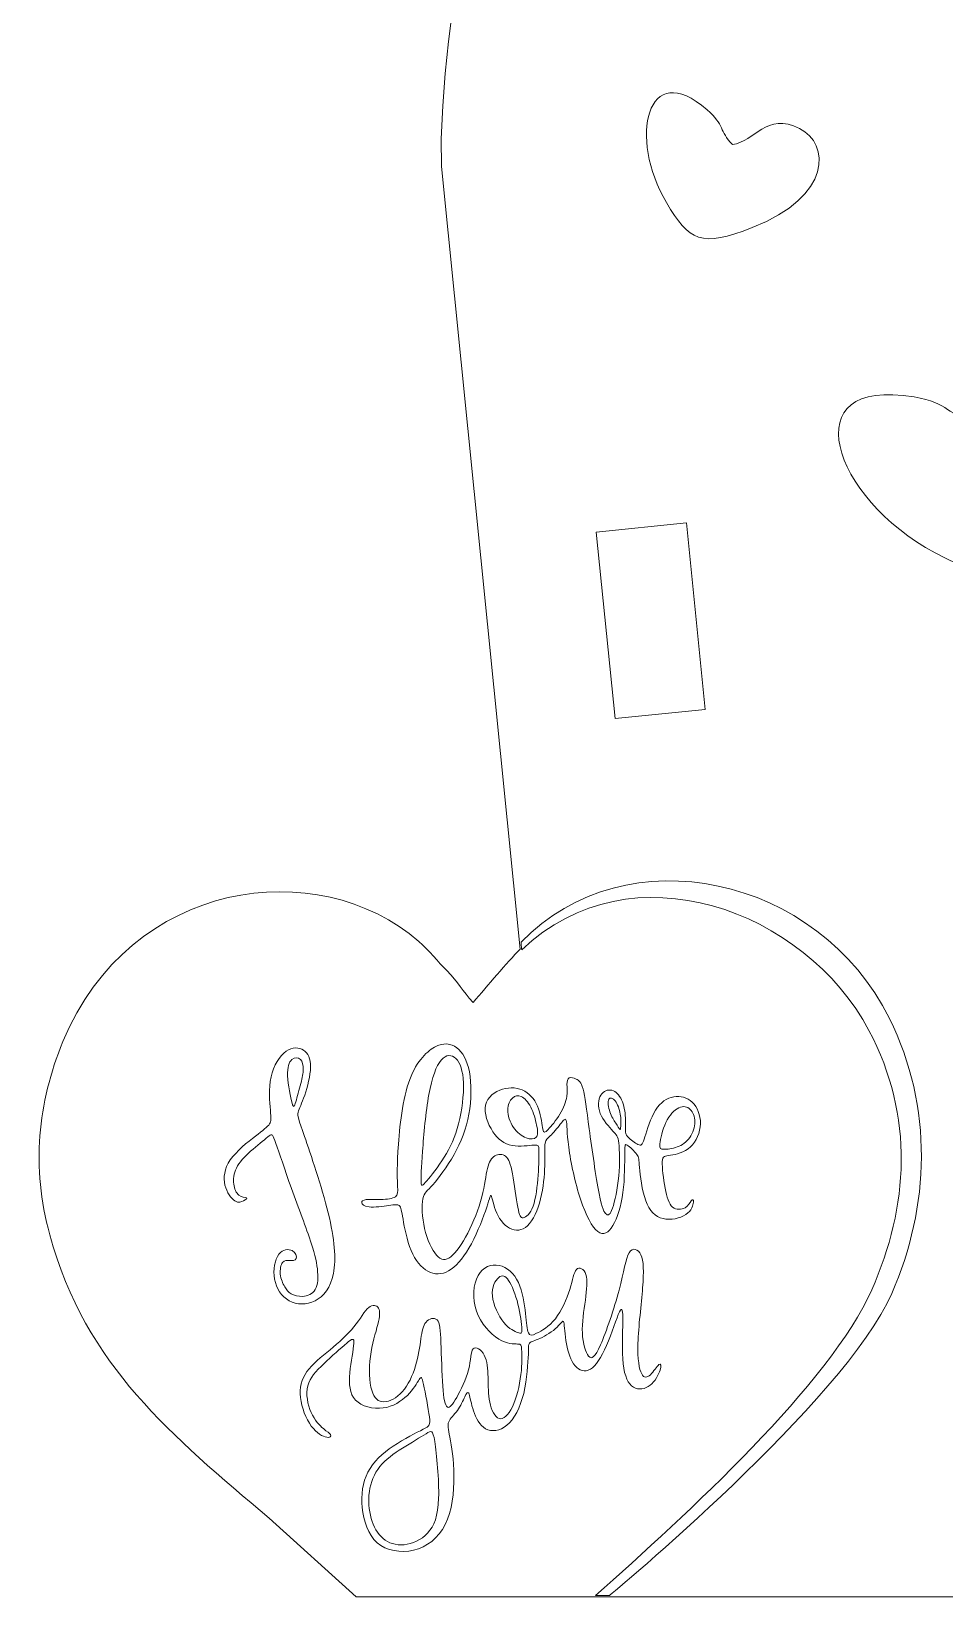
# Model space of a CAD drawing. Header units: inches. Extents: x 0 to 600, y 160 to 641.
# Drawn here: x 11.4 to 91.5, y 159.6 to 296.9 of the extents above; entities that cross this region are included whole.
import ezdxf

# ---------------------------------------------------------------- set-up
doc = ezdxf.new("R2010")
doc.units = ezdxf.units.IN
doc.header["$MEASUREMENT"] = 0
doc.layers.add('_U+0421_U+043B_U+043E_U+0439 1', color=7, linetype='Continuous')

# ---------------------------------------------------------------- blocks, each defined once
blk = doc.blocks.new('block 2')
at = {"layer": '_U+0421_U+043B_U+043E_U+0439 1', "color": 12, "lineweight": 9, "true_color": 0xe30513}
blk.add_lwpolyline([(68.87, 253.78), (60.97, 252.98), (62.62, 236.62), (70.52, 237.42), (68.87, 253.78), (68.87, 253.78)], dxfattribs=at)
for points, knots in [([(50.16, 211.73), (49.21, 212.75), (48.91, 213.46), (47.85, 214.52), (47.15, 215.23), (46.25, 216.35), (45.42, 217.07), (36.55, 224.78), (20.07, 222.54), (14.2, 208.29), (11.97, 202.88), (11.42, 197.3), (13.04, 191.36), (16.18, 179.8), (23.84, 173.69), (32.27, 166.5), (32.27, 166.5), (39.91, 159.61), (39.91, 159.61), (39.91, 159.61), (180.36, 159.61), (180.36, 159.61), (197.31, 161.29), (213.76, 165.75), (230.47, 176.52), (246.47, 186.83), (256.74, 200.76), (262.81, 217.78), (280.53, 267.47), (238.08, 316.86), (187.55, 305.38), (188, 335.17), (176.32, 361.79), (145.75, 371.56), (104.23, 384.83), (49.56, 349.56), (47.36, 287.45), (47.36, 287.45), (47.39, 285.04), (47.39, 285.04), (47.39, 285.04), (54.3, 216.41), (54.3, 216.41), (53.1, 215.18), (51.46, 213.22), (50.16, 211.73), (50.16, 211.73), (50.16, 211.73), (50.16, 211.73)], [0, 0, 0, 0, 1, 1, 1, 2, 2, 2, 3, 3, 3, 4, 4, 4, 5, 5, 5, 6, 6, 6, 7, 7, 7, 8, 8, 8, 9, 9, 9, 10, 10, 10, 11, 11, 11, 12, 12, 12, 13, 13, 13, 14, 14, 14, 15, 15, 15, 16, 16, 16, 16]), ([(70.69, 290.01), (72.23, 288.68), (71.75, 288.13), (72.9, 286.96), (74.88, 287.21), (75.86, 289.85), (78.8, 288.37), (81.46, 287.03), (81.69, 282.44), (74.65, 279.68), (70.13, 277.91), (69.13, 278.48), (67.12, 281.88), (63.77, 287.53), (65.38, 294.64), (70.69, 290.01), (70.69, 290.01), (70.69, 290.01), (70.69, 290.01)], [0, 0, 0, 0, 1, 1, 1, 2, 2, 2, 3, 3, 3, 4, 4, 4, 5, 5, 5, 6, 6, 6, 6]), ([(88.84, 264.82), (91.94, 264.3), (91.76, 263.19), (94.23, 262.58), (96.64, 264.49), (95.81, 268.79), (100.9, 269.21), (105.5, 269.59), (109.52, 263.7), (102.43, 254.35), (97.87, 248.35), (96.09, 248.29), (90.68, 251.16), (81.68, 255.94), (78.06, 266.65), (88.84, 264.82), (88.84, 264.82), (88.84, 264.82), (88.84, 264.82)], [0, 0, 0, 0, 1, 1, 1, 2, 2, 2, 3, 3, 3, 4, 4, 4, 5, 5, 5, 6, 6, 6, 6])]:
    blk.add_open_spline(points, degree=3, knots=knots, dxfattribs=at)
at = {"layer": '_U+0421_U+043B_U+043E_U+0439 1', "lineweight": 0}
for points, knots in [([(54.38, 217.02), (63.59, 226.53), (80.48, 222.84), (86.68, 210.32), (90.53, 202.54), (90.22, 193.82), (86.88, 186.2), (82.78, 176.8), (62.13, 159.72), (62.13, 159.72), (62.13, 159.72), (60.91, 159.72), (60.91, 159.72), (68.84, 166.8), (81.5, 178.29), (85.12, 186.52), (88.35, 193.83), (88.88, 201.7), (84.88, 209.27), (79.31, 219.8), (64.02, 225.51), (54.43, 216.34), (54.43, 216.34), (54.38, 216.69), (54.38, 217.02), (54.38, 217.02), (54.38, 217.02), (54.38, 217.02)], [0, 0, 0, 0, 1, 1, 1, 2, 2, 2, 3, 3, 3, 4, 4, 4, 5, 5, 5, 6, 6, 6, 7, 7, 7, 8, 8, 8, 9, 9, 9, 9]), ([(30.04, 194.33), (29.84, 194.23), (29.6, 194.11), (29.28, 194.32), (28.96, 194.53), (28.56, 195.06), (28.41, 195.71), (28.25, 196.36), (28.34, 197.13), (28.87, 197.91), (29.41, 198.69), (30.39, 199.47), (31.08, 200), (31.76, 200.53), (32.14, 200.81), (32.32, 201.07), (32.49, 201.33), (32.45, 201.56), (32.39, 202.27), (32.33, 202.98), (32.23, 204.17), (32.45, 205.19), (32.68, 206.2), (33.21, 207.04), (33.77, 207.44), (34.32, 207.84), (34.9, 207.8), (35.3, 207.54), (35.71, 207.28), (35.93, 206.8), (35.91, 206.06), (35.9, 205.31), (35.65, 204.31), (35.4, 203.59), (35.15, 202.87), (34.91, 202.42), (34.83, 202.09), (34.75, 201.75), (34.84, 201.53), (35.38, 199.98), (35.91, 198.44), (36.89, 195.58), (37.46, 193.27), (38.02, 190.97), (38.16, 189.22), (37.92, 187.96), (37.68, 186.7), (37.06, 185.94), (36.32, 185.57), (35.57, 185.19), (34.7, 185.2), (34.03, 185.57), (33.36, 185.94), (32.9, 186.66), (32.76, 187.47), (32.61, 188.28), (32.79, 189.18), (33.13, 189.64), (33.48, 190.1), (33.99, 190.12), (34.3, 189.96), (34.61, 189.79), (34.72, 189.44), (34.65, 189.26), (34.58, 189.08), (34.32, 189.08), (34.08, 189.09), (33.84, 189.1), (33.61, 189.12), (33.46, 188.92), (33.3, 188.72), (33.22, 188.3), (33.26, 187.89), (33.31, 187.48), (33.48, 187.08), (33.65, 186.8), (33.81, 186.51), (33.97, 186.33), (34.22, 186.18), (34.48, 186.04), (34.83, 185.93), (35.23, 185.95), (35.63, 185.98), (36.09, 186.14), (36.33, 186.56), (36.57, 186.97), (36.59, 187.64), (36.51, 188.36), (36.43, 189.08), (36.23, 189.84), (35.78, 191.17), (35.32, 192.51), (34.6, 194.41), (34.02, 196.03), (33.45, 197.65), (33.02, 198.99), (32.78, 199.63), (32.54, 200.26), (32.5, 200.2), (32.16, 199.93), (31.83, 199.65), (31.2, 199.17), (30.66, 198.68), (30.11, 198.19), (29.65, 197.69), (29.41, 197.2), (29.16, 196.71), (29.12, 196.22), (29.18, 195.8), (29.24, 195.37), (29.39, 195.01), (29.63, 194.82), (29.87, 194.64), (30.2, 194.63), (30.29, 194.58), (30.38, 194.53), (30.23, 194.43), (30.04, 194.33), (30.04, 194.33), (30.04, 194.33), (30.04, 194.33)], [0, 0, 0, 0, 1, 1, 1, 2, 2, 2, 3, 3, 3, 4, 4, 4, 5, 5, 5, 6, 6, 6, 7, 7, 7, 8, 8, 8, 9, 9, 9, 10, 10, 10, 11, 11, 11, 12, 12, 12, 13, 13, 13, 14, 14, 14, 15, 15, 15, 16, 16, 16, 17, 17, 17, 18, 18, 18, 19, 19, 19, 20, 20, 20, 21, 21, 21, 22, 22, 22, 23, 23, 23, 24, 24, 24, 25, 25, 25, 26, 26, 26, 27, 27, 27, 28, 28, 28, 29, 29, 29, 30, 30, 30, 31, 31, 31, 32, 32, 32, 33, 33, 33, 34, 34, 34, 35, 35, 35, 36, 36, 36, 37, 37, 37, 38, 38, 38, 39, 39, 39, 40, 40, 40, 40]), ([(43.35, 194.69), (43.1, 194.53), (42.61, 194.45), (42.1, 194.44), (41.6, 194.42), (41.1, 194.46), (40.79, 194.43), (40.49, 194.41), (40.38, 194.3), (40.4, 194.16), (40.42, 194.02), (40.57, 193.84), (41.04, 193.79), (41.5, 193.75), (42.27, 193.84), (42.79, 193.92), (43.3, 193.99), (43.54, 194.04), (43.69, 193.91), (43.84, 193.77), (43.89, 193.45), (44.02, 192.72), (44.15, 192), (44.37, 190.86), (44.73, 189.98), (45.1, 189.09), (45.63, 188.46), (46.2, 188.15), (46.78, 187.84), (47.41, 187.85), (48.02, 188.19), (48.63, 188.52), (49.22, 189.19), (49.8, 190.18), (50.37, 191.18), (50.93, 192.5), (51.25, 193.43), (51.58, 194.37), (51.66, 194.9), (51.75, 194.79), (51.84, 194.67), (51.94, 193.91), (52.24, 193.25), (52.53, 192.59), (53.03, 192.04), (53.56, 191.84), (54.09, 191.63), (54.65, 191.78), (55.12, 192.34), (55.59, 192.9), (55.96, 193.87), (56.17, 194.87), (56.39, 195.88), (56.44, 196.92), (56.45, 197.72), (56.46, 198.52), (56.42, 199.07), (56.48, 199.38), (56.53, 199.69), (56.68, 199.77), (56.93, 200.02), (57.19, 200.27), (57.55, 200.7), (57.81, 201.04), (58.08, 201.38), (58.26, 201.63), (58.33, 201.37), (58.41, 201.1), (58.37, 200.33), (58.55, 199.03), (58.72, 197.72), (59.12, 195.89), (59.59, 194.46), (60.06, 193.03), (60.61, 192.01), (61.1, 191.63), (61.6, 191.26), (62.05, 191.52), (62.43, 192.16), (62.82, 192.81), (63.15, 193.83), (63.31, 195.06), (63.47, 196.29), (63.46, 197.72), (63.47, 198.49), (63.47, 199.26), (63.48, 199.37), (63.69, 199.22), (63.9, 199.08), (64.31, 198.67), (64.52, 198.39), (64.71, 198.12), (64.7, 197.98), (64.76, 197.26), (64.83, 196.55), (64.97, 195.24), (65.3, 194.34), (65.63, 193.44), (66.14, 192.93), (66.82, 192.77), (67.49, 192.61), (68.33, 192.79), (68.82, 193.13), (69.32, 193.46), (69.47, 193.96), (69.49, 194.21), (69.51, 194.47), (69.4, 194.47), (69.28, 194.33), (69.17, 194.18), (69.04, 193.88), (68.75, 193.71), (68.45, 193.55), (67.98, 193.51), (67.66, 193.78), (67.34, 194.06), (67.16, 194.64), (67.01, 195.44), (66.86, 196.24), (66.72, 197.26), (66.76, 197.77), (66.79, 198.27), (67, 198.26), (67.48, 198.33), (67.95, 198.4), (68.69, 198.57), (69.23, 199.05), (69.76, 199.54), (70.08, 200.34), (70.1, 201.09), (70.12, 201.84), (69.83, 202.54), (69.38, 202.97), (68.94, 203.39), (68.34, 203.56), (67.76, 203.45), (67.17, 203.35), (66.6, 202.98), (66.16, 202.28), (65.72, 201.58), (65.42, 200.55), (65.23, 199.94), (65.04, 199.34), (64.96, 199.15), (64.72, 199.23), (64.48, 199.3), (64.09, 199.63), (63.86, 199.83), (63.63, 200.03), (63.56, 200.1), (63.54, 200.37), (63.52, 200.63), (63.56, 201.09), (63.53, 201.61), (63.5, 202.14), (63.39, 202.73), (63.19, 203.18), (62.98, 203.62), (62.68, 203.93), (62.34, 204.02), (61.99, 204.1), (61.59, 203.97), (61.37, 203.59), (61.14, 203.22), (61.08, 202.6), (61.32, 201.99), (61.56, 201.39), (62.1, 200.79), (62.43, 200.44), (62.75, 200.1), (62.87, 200.01), (62.94, 199.39), (63.01, 198.78), (63.04, 197.64), (62.94, 196.51), (62.83, 195.38), (62.59, 194.27), (62.39, 193.68), (62.19, 193.09), (62.03, 193.02), (61.85, 193.15), (61.68, 193.27), (61.48, 193.58), (61.21, 194.98), (60.94, 196.37), (60.59, 198.84), (60.35, 200.63), (60.11, 202.41), (59.98, 203.51), (59.81, 204.13), (59.64, 204.76), (59.43, 204.91), (59.21, 205.01), (58.99, 205.12), (58.75, 205.18), (58.6, 205.1), (58.45, 205.02), (58.4, 204.81), (58.4, 204.54), (58.4, 204.26), (58.45, 203.93), (58.38, 203.48), (58.3, 203.03), (58.1, 202.46), (57.77, 201.92), (57.45, 201.38), (57.01, 200.86), (56.74, 200.58), (56.47, 200.29), (56.36, 200.24), (56.28, 200.6), (56.2, 200.96), (56.15, 201.72), (55.91, 202.39), (55.67, 203.06), (55.25, 203.63), (54.7, 203.94), (54.14, 204.26), (53.43, 204.32), (52.75, 204.11), (52.07, 203.91), (51.42, 203.44), (51.26, 202.73), (51.1, 202.02), (51.45, 201.07), (51.9, 200.39), (52.35, 199.71), (52.91, 199.31), (53.59, 199.18), (54.28, 199.05), (55.08, 199.19), (55.5, 199.22), (55.91, 199.24), (55.94, 199.16), (55.94, 198.73), (55.95, 198.3), (55.94, 197.52), (55.87, 196.58), (55.8, 195.64), (55.68, 194.54), (55.43, 193.85), (55.18, 193.16), (54.8, 192.88), (54.56, 192.85), (54.32, 192.81), (54.23, 193.02), (54.09, 193.77), (53.96, 194.52), (53.78, 195.81), (53.62, 196.69), (53.45, 197.56), (53.3, 198.01), (53.02, 198.23), (52.75, 198.45), (52.37, 198.44), (52.07, 198.27), (51.78, 198.09), (51.57, 197.76), (51.43, 197.16), (51.28, 196.56), (51.2, 195.69), (50.93, 194.67), (50.65, 193.64), (50.19, 192.45), (49.69, 191.49), (49.2, 190.53), (48.67, 189.78), (48.21, 189.43), (47.76, 189.07), (47.36, 189.09), (46.96, 189.56), (46.55, 190.02), (46.13, 190.93), (45.91, 191.9), (45.68, 192.88), (45.65, 193.92), (45.77, 194.5), (45.88, 195.07), (46.13, 195.18), (46.63, 195.74), (47.13, 196.3), (47.89, 197.31), (48.5, 198.39), (49.11, 199.48), (49.57, 200.64), (49.8, 201.92), (50.03, 203.2), (50.03, 204.6), (49.84, 205.64), (49.64, 206.68), (49.24, 207.36), (48.73, 207.75), (48.21, 208.14), (47.58, 208.23), (46.79, 207.8), (46.01, 207.37), (45.08, 206.41), (44.49, 204.65), (43.91, 202.89), (43.67, 200.32), (43.58, 198.64), (43.48, 196.95), (43.52, 196.14), (43.55, 195.62), (43.58, 195.09), (43.59, 194.85), (43.35, 194.69), (43.35, 194.69), (43.35, 194.69), (43.35, 194.69)], [0, 0, 0, 0, 1, 1, 1, 2, 2, 2, 3, 3, 3, 4, 4, 4, 5, 5, 5, 6, 6, 6, 7, 7, 7, 8, 8, 8, 9, 9, 9, 10, 10, 10, 11, 11, 11, 12, 12, 12, 13, 13, 13, 14, 14, 14, 15, 15, 15, 16, 16, 16, 17, 17, 17, 18, 18, 18, 19, 19, 19, 20, 20, 20, 21, 21, 21, 22, 22, 22, 23, 23, 23, 24, 24, 24, 25, 25, 25, 26, 26, 26, 27, 27, 27, 28, 28, 28, 29, 29, 29, 30, 30, 30, 31, 31, 31, 32, 32, 32, 33, 33, 33, 34, 34, 34, 35, 35, 35, 36, 36, 36, 37, 37, 37, 38, 38, 38, 39, 39, 39, 40, 40, 40, 41, 41, 41, 42, 42, 42, 43, 43, 43, 44, 44, 44, 45, 45, 45, 46, 46, 46, 47, 47, 47, 48, 48, 48, 49, 49, 49, 50, 50, 50, 51, 51, 51, 52, 52, 52, 53, 53, 53, 54, 54, 54, 55, 55, 55, 56, 56, 56, 57, 57, 57, 58, 58, 58, 59, 59, 59, 60, 60, 60, 61, 61, 61, 62, 62, 62, 63, 63, 63, 64, 64, 64, 65, 65, 65, 66, 66, 66, 67, 67, 67, 68, 68, 68, 69, 69, 69, 70, 70, 70, 71, 71, 71, 72, 72, 72, 73, 73, 73, 74, 74, 74, 75, 75, 75, 76, 76, 76, 77, 77, 77, 78, 78, 78, 79, 79, 79, 80, 80, 80, 81, 81, 81, 82, 82, 82, 83, 83, 83, 84, 84, 84, 85, 85, 85, 86, 86, 86, 87, 87, 87, 88, 88, 88, 89, 89, 89, 90, 90, 90, 91, 91, 91, 92, 92, 92, 93, 93, 93, 94, 94, 94, 95, 95, 95, 96, 96, 96, 97, 97, 97, 98, 98, 98, 99, 99, 99, 100, 100, 100, 101, 101, 101, 102, 102, 102, 103, 103, 103, 103]), ([(34.62, 203.01), (34.74, 203.43), (34.93, 204.1), (35.06, 204.62), (35.19, 205.14), (35.27, 205.51), (35.27, 205.86), (35.28, 206.21), (35.21, 206.56), (35.02, 206.73), (34.83, 206.91), (34.51, 206.92), (34.27, 206.71), (34.03, 206.49), (33.87, 206.06), (33.9, 205.28), (33.93, 204.5), (34.15, 203.38), (34.29, 202.9), (34.43, 202.42), (34.49, 202.59), (34.62, 203.01), (34.62, 203.01), (34.62, 203.01), (34.62, 203.01)], [0, 0, 0, 0, 1, 1, 1, 2, 2, 2, 3, 3, 3, 4, 4, 4, 5, 5, 5, 6, 6, 6, 7, 7, 7, 8, 8, 8, 8]), ([(46.1, 196.07), (46.47, 196.51), (47.1, 197.3), (47.63, 198.15), (48.16, 199.01), (48.59, 199.94), (48.89, 201.09), (49.19, 202.25), (49.36, 203.62), (49.32, 204.67), (49.28, 205.72), (49.03, 206.44), (48.66, 206.81), (48.3, 207.17), (47.81, 207.17), (47.37, 206.67), (46.94, 206.17), (46.56, 205.16), (46.29, 203.64), (46.01, 202.13), (45.84, 200.11), (45.73, 198.67), (45.62, 197.22), (45.58, 196.34), (45.61, 195.95), (45.64, 195.55), (45.74, 195.64), (46.1, 196.07), (46.1, 196.07), (46.1, 196.07), (46.1, 196.07)], [0, 0, 0, 0, 1, 1, 1, 2, 2, 2, 3, 3, 3, 4, 4, 4, 5, 5, 5, 6, 6, 6, 7, 7, 7, 8, 8, 8, 9, 9, 9, 10, 10, 10, 10]), ([(55.71, 199.9), (55.55, 199.71), (55.2, 199.71), (54.81, 199.86), (54.43, 200.01), (54, 200.32), (53.7, 200.77), (53.39, 201.22), (53.21, 201.81), (53.21, 202.29), (53.21, 202.77), (53.39, 203.13), (53.62, 203.34), (53.84, 203.55), (54.11, 203.6), (54.39, 203.47), (54.68, 203.34), (54.99, 203.01), (55.23, 202.53), (55.47, 202.06), (55.64, 201.44), (55.74, 200.95), (55.84, 200.45), (55.87, 200.08), (55.71, 199.9), (55.71, 199.9), (55.71, 199.9), (55.71, 199.9)], [0, 0, 0, 0, 1, 1, 1, 2, 2, 2, 3, 3, 3, 4, 4, 4, 5, 5, 5, 6, 6, 6, 7, 7, 7, 8, 8, 8, 9, 9, 9, 9]), ([(63.11, 200.87), (63.12, 201.12), (63.14, 201.52), (63.07, 201.94), (63, 202.37), (62.84, 202.82), (62.63, 203.09), (62.42, 203.36), (62.16, 203.45), (62.06, 203.24), (61.96, 203.03), (62.03, 202.53), (62.17, 202.12), (62.3, 201.72), (62.51, 201.41), (62.67, 201.14), (62.84, 200.88), (62.97, 200.66), (63.03, 200.6), (63.1, 200.53), (63.1, 200.63), (63.11, 200.87), (63.11, 200.87), (63.11, 200.87), (63.11, 200.87)], [0, 0, 0, 0, 1, 1, 1, 2, 2, 2, 3, 3, 3, 4, 4, 4, 5, 5, 5, 6, 6, 6, 7, 7, 7, 8, 8, 8, 8]), ([(66.89, 198.85), (67.18, 198.85), (67.64, 198.89), (68.07, 199.05), (68.49, 199.21), (68.88, 199.48), (69.16, 199.88), (69.44, 200.28), (69.61, 200.8), (69.61, 201.26), (69.62, 201.72), (69.46, 202.11), (69.2, 202.35), (68.95, 202.59), (68.59, 202.68), (68.2, 202.49), (67.81, 202.31), (67.38, 201.85), (67.08, 201.21), (66.77, 200.57), (66.59, 199.75), (66.55, 199.32), (66.51, 198.89), (66.61, 198.85), (66.89, 198.85), (66.89, 198.85), (66.89, 198.85), (66.89, 198.85)], [0, 0, 0, 0, 1, 1, 1, 2, 2, 2, 3, 3, 3, 4, 4, 4, 5, 5, 5, 6, 6, 6, 7, 7, 7, 8, 8, 8, 9, 9, 9, 9]), ([(37.66, 173.84), (37.73, 173.7), (37.64, 173.53), (37.33, 173.59), (37.01, 173.65), (36.45, 173.94), (35.98, 174.58), (35.51, 175.22), (35.13, 176.2), (35.03, 177.07), (34.93, 177.94), (35.12, 178.68), (35.6, 179.35), (36.08, 180.02), (36.85, 180.62), (37.62, 181.26), (38.39, 181.9), (39.16, 182.59), (39.72, 183.29), (40.29, 183.98), (40.65, 184.68), (41.01, 184.98), (41.36, 185.28), (41.71, 185.18), (41.87, 184.91), (42.02, 184.64), (41.99, 184.21), (41.81, 183.49), (41.63, 182.77), (41.3, 181.76), (41.16, 180.67), (41.02, 179.59), (41.07, 178.43), (41.28, 177.71), (41.49, 176.98), (41.86, 176.7), (42.35, 176.71), (42.84, 176.72), (43.45, 177.02), (43.96, 177.59), (44.46, 178.16), (44.87, 179), (45.12, 179.85), (45.38, 180.7), (45.49, 181.56), (45.59, 182.23), (45.68, 182.9), (45.77, 183.39), (46.04, 183.7), (46.3, 184.01), (46.76, 184.14), (47.01, 183.88), (47.26, 183.63), (47.31, 183), (47.35, 181.88), (47.39, 180.77), (47.42, 179.18), (47.5, 178.08), (47.58, 176.98), (47.71, 176.37), (47.91, 176.24), (48.1, 176.1), (48.36, 176.45), (48.73, 177.09), (49.09, 177.73), (49.55, 178.66), (49.77, 179.51), (49.98, 180.36), (49.95, 181.12), (50.17, 181.35), (50.4, 181.59), (50.88, 181.3), (51.15, 180.8), (51.41, 180.3), (51.46, 179.59), (51.48, 178.85), (51.5, 178.11), (51.48, 177.35), (51.63, 176.66), (51.77, 175.97), (52.07, 175.36), (52.44, 175.24), (52.81, 175.13), (53.25, 175.52), (53.61, 176.27), (53.97, 177.01), (54.24, 178.13), (54.36, 179.09), (54.48, 180.05), (54.44, 180.86), (54.42, 181.28), (54.39, 181.71), (54.39, 181.76), (54.07, 181.77), (53.76, 181.78), (53.14, 181.76), (52.41, 182.21), (51.68, 182.65), (50.83, 183.57), (50.46, 184.66), (50.08, 185.75), (50.18, 187.01), (50.6, 187.78), (51.02, 188.54), (51.77, 188.81), (52.46, 188.66), (53.14, 188.52), (53.76, 187.97), (54.14, 187.16), (54.52, 186.35), (54.67, 185.28), (54.76, 184.45), (54.85, 183.62), (54.89, 183.03), (55.01, 182.75), (55.13, 182.47), (55.32, 182.5), (55.74, 182.71), (56.16, 182.91), (56.82, 183.29), (57.38, 183.99), (57.93, 184.69), (58.38, 185.71), (58.64, 186.56), (58.91, 187.4), (58.99, 188.07), (59.23, 188.31), (59.48, 188.56), (59.9, 188.38), (60.06, 187.88), (60.22, 187.37), (60.13, 186.54), (60.01, 185.61), (59.88, 184.68), (59.71, 183.64), (59.75, 182.73), (59.79, 181.81), (60.03, 181.01), (60.3, 180.7), (60.57, 180.4), (60.85, 180.59), (61.35, 181.71), (61.84, 182.83), (62.54, 184.89), (62.97, 186.5), (63.39, 188.11), (63.54, 189.27), (63.85, 189.78), (64.16, 190.28), (64.64, 190.12), (64.88, 189.59), (65.13, 189.06), (65.15, 188.15), (65.03, 186.7), (64.92, 185.26), (64.67, 183.27), (64.62, 181.85), (64.58, 180.42), (64.73, 179.56), (64.95, 179.16), (65.16, 178.75), (65.43, 178.81), (65.71, 179.08), (65.99, 179.34), (66.29, 179.83), (66.46, 179.96), (66.63, 180.1), (66.69, 179.89), (66.56, 179.49), (66.44, 179.08), (66.13, 178.49), (65.69, 178.15), (65.25, 177.81), (64.68, 177.72), (64.23, 177.99), (63.78, 178.27), (63.45, 178.91), (63.32, 180.04), (63.2, 181.16), (63.28, 182.76), (63.29, 183.74), (63.3, 184.72), (63.24, 185.08), (63, 184.58), (62.76, 184.07), (62.32, 182.7), (61.87, 181.65), (61.41, 180.59), (60.93, 179.85), (60.45, 179.56), (59.96, 179.27), (59.48, 179.44), (59.11, 179.87), (58.74, 180.31), (58.5, 181.01), (58.36, 181.79), (58.22, 182.56), (58.19, 183.41), (58.11, 183.67), (58.04, 183.93), (57.92, 183.61), (57.53, 183.25), (57.15, 182.88), (56.51, 182.48), (56.03, 182.26), (55.56, 182.04), (55.25, 182), (55.12, 181.86), (54.99, 181.71), (55.04, 181.45), (55, 180.57), (54.96, 179.69), (54.83, 178.18), (54.48, 176.98), (54.12, 175.79), (53.54, 174.89), (52.9, 174.47), (52.26, 174.05), (51.56, 174.1), (51.07, 174.47), (50.59, 174.83), (50.31, 175.52), (50.13, 176.13), (49.95, 176.74), (49.87, 177.28), (49.78, 177.46), (49.69, 177.64), (49.59, 177.46), (49.44, 177.14), (49.28, 176.81), (49.07, 176.33), (48.79, 175.94), (48.51, 175.55), (48.16, 175.25), (48.03, 174.95), (47.9, 174.65), (47.99, 174.35), (48.13, 173.59), (48.27, 172.83), (48.47, 171.62), (48.49, 170.2), (48.5, 168.77), (48.33, 167.13), (47.73, 165.93), (47.12, 164.73), (46.08, 163.97), (44.95, 163.7), (43.81, 163.42), (42.57, 163.63), (41.76, 164.35), (40.95, 165.06), (40.57, 166.28), (40.45, 167.42), (40.33, 168.56), (40.46, 169.63), (40.94, 170.53), (41.41, 171.44), (42.22, 172.19), (43.17, 172.82), (44.11, 173.46), (45.2, 174), (45.78, 174.29), (46.36, 174.59), (46.43, 174.65), (46.34, 175.38), (46.24, 176.12), (45.97, 177.52), (45.82, 178.23), (45.67, 178.93), (45.63, 178.94), (45.44, 178.66), (45.26, 178.37), (44.92, 177.8), (44.4, 177.27), (43.87, 176.75), (43.15, 176.27), (42.28, 176.16), (41.41, 176.05), (40.39, 176.3), (39.85, 176.86), (39.32, 177.41), (39.27, 178.27), (39.36, 179.24), (39.45, 180.22), (39.68, 181.31), (39.71, 181.82), (39.74, 182.33), (39.57, 182.26), (39.08, 181.84), (38.58, 181.43), (37.76, 180.68), (37.08, 180.04), (36.39, 179.39), (35.85, 178.84), (35.66, 178.11), (35.48, 177.38), (35.66, 176.46), (35.97, 175.77), (36.27, 175.08), (36.71, 174.62), (37.04, 174.35), (37.37, 174.07), (37.59, 173.97), (37.66, 173.84), (37.66, 173.84), (37.66, 173.84), (37.66, 173.84)], [0, 0, 0, 0, 1, 1, 1, 2, 2, 2, 3, 3, 3, 4, 4, 4, 5, 5, 5, 6, 6, 6, 7, 7, 7, 8, 8, 8, 9, 9, 9, 10, 10, 10, 11, 11, 11, 12, 12, 12, 13, 13, 13, 14, 14, 14, 15, 15, 15, 16, 16, 16, 17, 17, 17, 18, 18, 18, 19, 19, 19, 20, 20, 20, 21, 21, 21, 22, 22, 22, 23, 23, 23, 24, 24, 24, 25, 25, 25, 26, 26, 26, 27, 27, 27, 28, 28, 28, 29, 29, 29, 30, 30, 30, 31, 31, 31, 32, 32, 32, 33, 33, 33, 34, 34, 34, 35, 35, 35, 36, 36, 36, 37, 37, 37, 38, 38, 38, 39, 39, 39, 40, 40, 40, 41, 41, 41, 42, 42, 42, 43, 43, 43, 44, 44, 44, 45, 45, 45, 46, 46, 46, 47, 47, 47, 48, 48, 48, 49, 49, 49, 50, 50, 50, 51, 51, 51, 52, 52, 52, 53, 53, 53, 54, 54, 54, 55, 55, 55, 56, 56, 56, 57, 57, 57, 58, 58, 58, 59, 59, 59, 60, 60, 60, 61, 61, 61, 62, 62, 62, 63, 63, 63, 64, 64, 64, 65, 65, 65, 66, 66, 66, 67, 67, 67, 68, 68, 68, 69, 69, 69, 70, 70, 70, 71, 71, 71, 72, 72, 72, 73, 73, 73, 74, 74, 74, 75, 75, 75, 76, 76, 76, 77, 77, 77, 78, 78, 78, 79, 79, 79, 80, 80, 80, 81, 81, 81, 82, 82, 82, 83, 83, 83, 84, 84, 84, 85, 85, 85, 86, 86, 86, 87, 87, 87, 88, 88, 88, 89, 89, 89, 90, 90, 90, 91, 91, 91, 92, 92, 92, 93, 93, 93, 94, 94, 94, 95, 95, 95, 96, 96, 96, 97, 97, 97, 98, 98, 98, 99, 99, 99, 100, 100, 100, 101, 101, 101, 102, 102, 102, 102]), ([(54.44, 183.07), (54.42, 183.51), (54.31, 184.41), (54.1, 185.26), (53.89, 186.11), (53.58, 186.91), (53.28, 187.34), (52.99, 187.78), (52.71, 187.86), (52.41, 187.6), (52.11, 187.35), (51.79, 186.77), (51.86, 185.99), (51.93, 185.21), (52.39, 184.23), (52.87, 183.65), (53.34, 183.07), (53.82, 182.88), (54.1, 182.77), (54.38, 182.67), (54.45, 182.64), (54.44, 183.07), (54.44, 183.07), (54.44, 183.07), (54.44, 183.07)], [0, 0, 0, 0, 1, 1, 1, 2, 2, 2, 3, 3, 3, 4, 4, 4, 5, 5, 5, 6, 6, 6, 7, 7, 7, 8, 8, 8, 8]), ([(46.05, 173.9), (45.57, 173.61), (44.74, 173.13), (43.97, 172.64), (43.2, 172.16), (42.5, 171.65), (41.99, 171.02), (41.49, 170.39), (41.18, 169.62), (41.07, 168.83), (40.95, 168.03), (41.03, 167.21), (41.24, 166.48), (41.44, 165.76), (41.78, 165.14), (42.27, 164.72), (42.76, 164.31), (43.39, 164.1), (44.11, 164.17), (44.82, 164.23), (45.61, 164.58), (46.18, 165.19), (46.75, 165.8), (47.09, 166.68), (47.14, 168.26), (47.2, 169.84), (46.97, 172.12), (46.8, 173.21), (46.63, 174.29), (46.52, 174.19), (46.05, 173.9), (46.05, 173.9), (46.05, 173.9), (46.05, 173.9)], [0, 0, 0, 0, 1, 1, 1, 2, 2, 2, 3, 3, 3, 4, 4, 4, 5, 5, 5, 6, 6, 6, 7, 7, 7, 8, 8, 8, 9, 9, 9, 10, 10, 10, 11, 11, 11, 11])]:
    blk.add_open_spline(points, degree=3, knots=knots, dxfattribs=at)

msp = doc.modelspace()

# ---------------------------------------------------------------- block references
at = {"layer": '_U+0421_U+043B_U+043E_U+0439 1'}
msp.add_blockref('block 2', (0, 0), dxfattribs=at)

doc.saveas('drawing.dxf')
